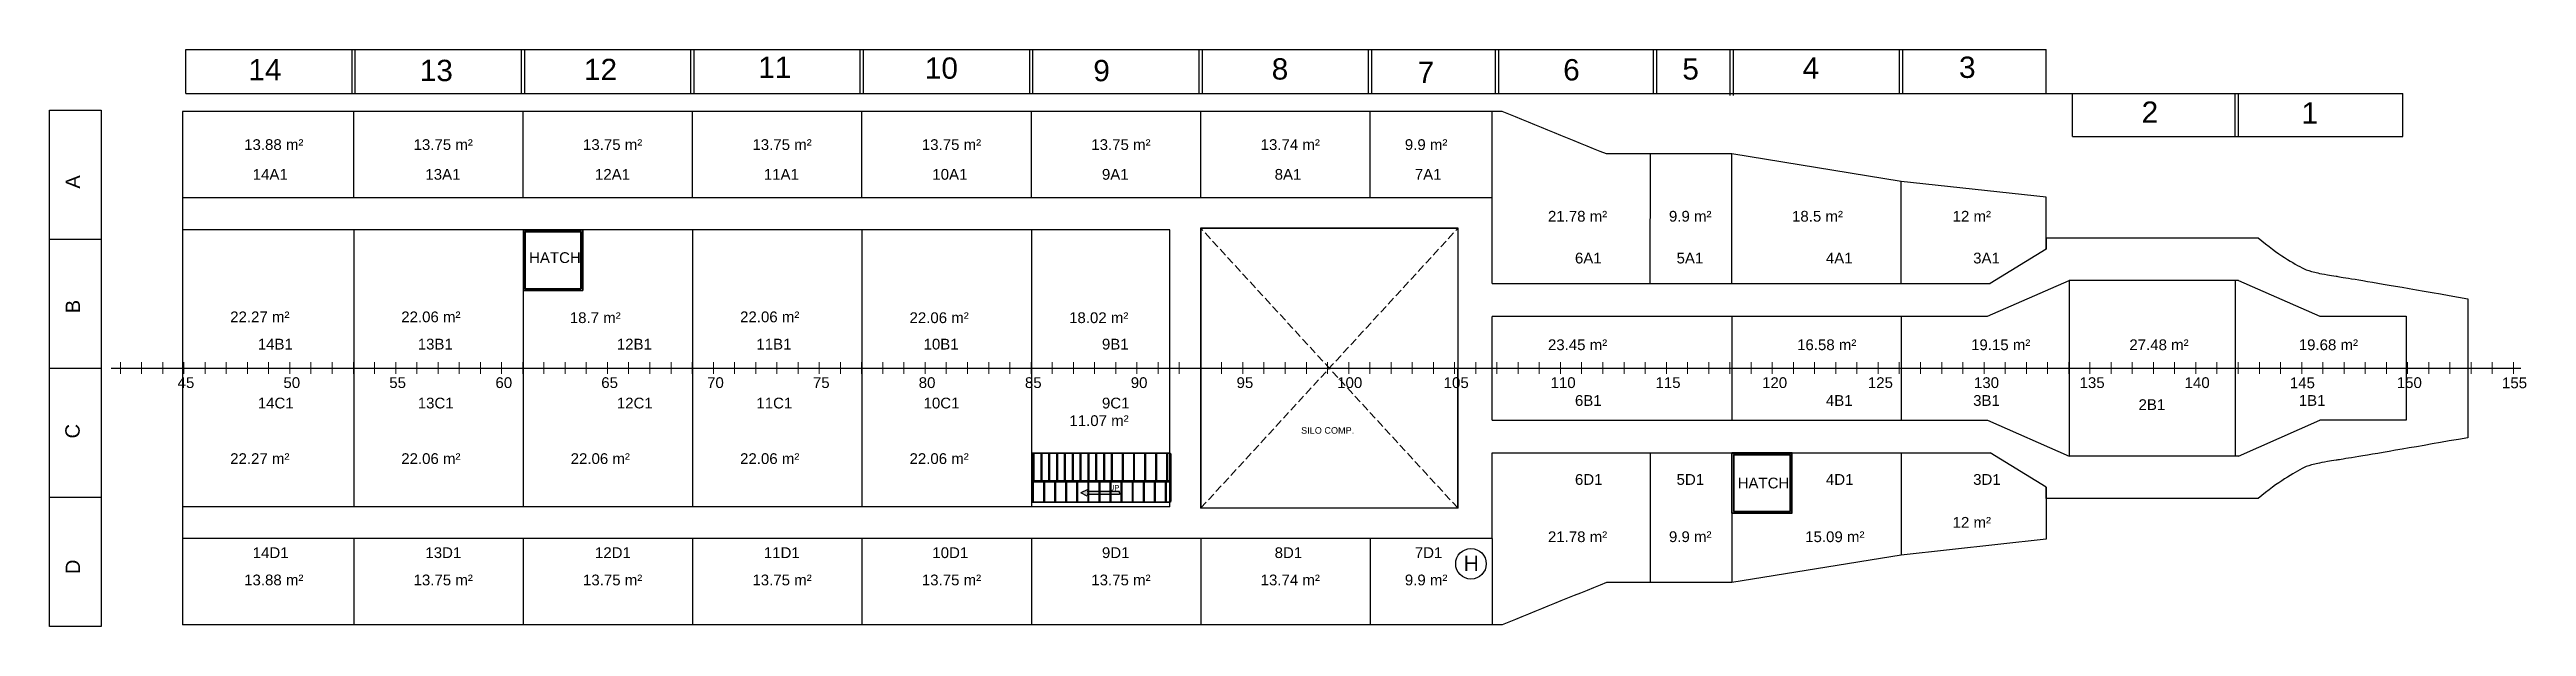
# Model space of a CAD drawing. Header units: inches. Extents: x 10.4 to 86.4, y 6.4 to 24.2.
import ezdxf

# ---------------------------------------------------------------- set-up
doc = ezdxf.new("R2010")
doc.units = ezdxf.units.IN
doc.header["$MEASUREMENT"] = 0
doc.linetypes.add('ACAD_ISO02W100', pattern=[15, 12, -3])
for name, color, linetype in [('Layer1', 10, 'Continuous'), ('Layer2', 7, 'Continuous'), ('PDF2_TEXT', 7, 'Continuous'), ('PDF_INER2', 7, 'Continuous'), ('STATIONS', 7, 'Continuous')]:
    doc.layers.add(name, color=color, linetype=linetype)
doc.layers.add('WIND AREA', color=18, linetype='Continuous', true_color=0x000000)
doc.styles.add('PDF ArialMT', font='arial.ttf')
doc.styles.get("Standard").update_dxf_attribs({"font": 'arial.ttf'})

msp = doc.modelspace()

# ---------------------------------------------------------------- hatches: boundary and pattern name
at = {"layer": 'PDF_INER2'}
h = msp.add_hatch(color=7, dxfattribs=at)
h.dxf.hatch_style = 1
h.paths.add_polyline_path([(43.262, 10.492), (43.262, 10.542), (43.262, 10.592), (42.262, 10.592), (42.262, 10.642), (42.074, 10.542), (42.262, 10.442), (42.262, 10.492)])

# ---------------------------------------------------------------- linework, layer by layer
at = {"color": 8}
for p, q in [((14.603, 22.803, 0), (14.603, 24.153, 0)), ((14.603, 24.153, 0), (71.703, 24.153, 0)), ((19.703, 22.803, 0), (19.703, 24.153, 0)), ((19.803, 22.803, 0), (19.803, 24.153, 0)), ((24.903, 22.803, 0), (24.903, 24.153, 0)), ((25.003, 22.803, 0), (25.003, 24.153, 0)), ((30.103, 22.803, 0), (30.103, 24.153, 0)), ((30.203, 22.803, 0), (30.203, 24.153, 0)), ((35.303, 22.803, 0), (35.303, 24.153, 0)), ((35.403, 22.803, 0), (35.403, 24.153, 0)), ((40.503, 22.803, 0), (40.503, 24.153, 0)), ((40.603, 22.803, 0), (40.603, 24.153, 0)), ((45.703, 22.803, 0), (45.703, 24.153, 0)), ((45.803, 22.803, 0), (45.803, 24.153, 0)), ((50.901, 22.803, 0), (50.901, 24.153, 0)), ((51, 22.803, 0), (51, 24.153, 0)), ((54.801, 22.803, 0), (54.801, 24.153, 0)), ((54.901, 22.803, 0), (54.901, 24.153, 0)), ((59.65, 22.803, 0), (59.65, 24.153, 0)), ((59.75, 22.803, 0), (59.75, 24.153, 0)), ((62.003, 22.747, 0), (62.003, 24.153, 0)), ((62.103, 22.747, 0), (62.103, 24.153, 0)), ((67.203, 22.803, 0), (67.203, 24.153, 0)), ((67.303, 22.803, 0), (67.303, 24.153, 0)), ((71.703, 22.803, 0), (71.703, 24.153, 0)), ((14.603, 22.803, 0), (82.644, 22.803, 0)), ((72.503, 21.479, 0), (72.503, 22.803, 0)), ((77.503, 21.479, 0), (77.503, 22.803, 0)), ((77.603, 21.479, 0), (77.603, 22.803, 0)), ((82.644, 21.479, 0), (82.644, 22.803, 0)), ((72.503, 21.479, 0), (82.644, 21.479, 0))]:
    msp.add_line(p, q, dxfattribs=at)
at = {"color": 7}
for p, q in [((14.503, 22.247, 0), (14.503, 6.497, 0)), ((59.55, 16.967, 0), (59.552, 20.948, 0)), ((59.55, 16.967, 0), (59.552, 20.948, 0)), ((62.05, 20.947, 0), (59.552, 20.948, 0)), ((67.253, 20.107, 0), (62.05, 20.947, 0)), ((71.703, 19.622, 0), (67.253, 20.107, 0)), ((71.703, 18.022, 0), (71.703, 19.622, 0)), ((53.648, 18.672, 0), (45.748, 18.672, 0)), ((45.748, 18.672, 0), (45.748, 10.072, 0)), ((53.638, 18.662, 0), (53.638, 14.372, 0)), ((53.638, 10.082, 0), (53.638, 14.372, 0)), ((71.703, 10.722, 0), (71.703, 9.122, 0)), ((62.103, 9.972, 0), (63.853, 9.972, 0)), ((67.253, 8.637, 0), (62.05, 7.797, 0)), ((71.703, 9.122, 0), (67.253, 8.637, 0)), ((62.05, 7.797, 0), (59.552, 7.796, 0))]:
    msp.add_line(p, q, dxfattribs=at)
at = {"color": 7, "linetype": 'ACAD_ISO02W100'}
msp.add_line((26.788, 18.619, 0), (26.778, 18.619, 0), dxfattribs=at)
at = {"color": 1}
msp.add_circle((54.045, 8.37), 0.469, dxfattribs=at)
at = {"color": 7}
for points, knots in [([(59.55, 20.947, 0), (59.103, 20.947, 0), (58.656, 20.947, 0), (58.208, 20.947, 0), (57.142, 21.38, 0), (56.075, 21.814, 0), (55.008, 22.247, 0), (41.507, 22.247, 0), (28.005, 22.247, 0), (14.503, 22.247, 0)], [34.814073, 34.814073, 34.814073, 34.814073, 34.961655, 34.961655, 34.961655, 35.961655, 35.961655, 35.961655, 36.961655, 36.961655, 36.961655, 36.961655]), ([(71.703, 18.372, 0), (73.87, 18.372, 0), (76.036, 18.372, 0), (78.203, 18.372, 0), (78.836, 17.846, 0), (79.274, 17.598, 0), (79.622, 17.421, 0), (79.695, 17.384, 0), (79.889, 17.32, 0), (80.196, 17.261, 0), (80.709, 17.178, 0), (81.451, 17.061, 0), (83.056, 16.782, 0), (84.643, 16.505, 0), (84.643, 15.083, 0), (84.643, 13.661, 0), (84.643, 12.239, 0), (83.056, 11.962, 0), (81.451, 11.683, 0), (80.709, 11.566, 0), (80.196, 11.483, 0), (79.889, 11.424, 0), (79.695, 11.36, 0), (79.622, 11.323, 0), (79.274, 11.146, 0), (78.836, 10.898, 0), (78.203, 10.372, 0), (76.036, 10.372, 0), (73.87, 10.372, 0), (71.703, 10.372, 0), (71.703, 10.272, 0), (71.703, 10.172, 0), (71.703, 10.072, 0)], [9, 9, 9, 9, 10, 10, 10, 11, 11, 11, 14, 16.439758, 16.540474, 17, 17.980828, 17.980828, 17.980828, 18.980828, 18.980828, 18.980828, 19.961655, 20.421181, 20.521898, 22.961655, 25.961655, 25.961655, 25.961655, 26.961655, 26.961655, 26.961655, 27.961655, 27.961655, 27.961655, 28.961655, 28.961655, 28.961655, 28.961655]), ([(59.55, 7.797, 0), (59.103, 7.797, 0), (58.656, 7.797, 0), (58.208, 7.797, 0), (57.142, 7.364, 0), (56.075, 6.93, 0), (55.008, 6.497, 0), (41.507, 6.497, 0), (28.005, 6.497, 0), (14.503, 6.497, 0)], [34.814073, 34.814073, 34.814073, 34.814073, 34.961655, 34.961655, 34.961655, 35.961655, 35.961655, 35.961655, 36.961655, 36.961655, 36.961655, 36.961655])]:
    msp.add_open_spline(points, degree=3, knots=knots, dxfattribs=at)
at = {"layer": 'Layer1', "color": 7, "linetype": 'ACAD_ISO02W100', "ltscale": 0.02}
for p, q in [((45.758, 10.082, 0), (53.638, 18.662, 0)), ((53.638, 10.082, 0), (45.758, 18.662, 0))]:
    msp.add_line(p, q, dxfattribs=at)
at = {"layer": 'Layer1', "color": 7, "linetype": 'Continuous'}
for p, q in [((40.603, 11.732, 0), (40.603, 10.922, 0)), ((40.603, 11.732, 0), (40.643, 11.732, 0)), ((40.643, 10.922, 0), (40.643, 11.732, 0)), ((40.843, 11.732, 0), (40.843, 10.922, 0)), ((40.843, 11.732, 0), (40.843, 10.922, 0)), ((40.843, 11.732, 0), (40.883, 11.732, 0)), ((40.883, 10.922, 0), (40.883, 11.732, 0)), ((40.883, 10.922, 0), (40.883, 11.732, 0)), ((41.083, 11.732, 0), (41.083, 10.922, 0)), ((41.083, 11.732, 0), (41.123, 11.732, 0)), ((41.123, 10.922, 0), (41.123, 11.732, 0)), ((41.323, 11.732, 0), (41.323, 10.922, 0)), ((41.323, 11.732, 0), (41.363, 11.732, 0)), ((41.363, 10.922, 0), (41.363, 11.732, 0)), ((41.563, 11.732, 0), (41.563, 10.922, 0)), ((41.563, 11.732, 0), (41.603, 11.732, 0)), ((41.603, 10.922, 0), (41.603, 11.732, 0)), ((41.803, 11.732, 0), (41.803, 10.922, 0)), ((41.803, 11.732, 0), (41.843, 11.732, 0)), ((41.843, 10.922, 0), (41.843, 11.732, 0)), ((42.043, 11.732, 0), (42.043, 10.922, 0)), ((42.043, 11.732, 0), (42.083, 11.732, 0)), ((42.083, 10.922, 0), (42.083, 11.732, 0)), ((42.283, 11.732, 0), (42.283, 10.922, 0)), ((42.283, 11.732, 0), (42.323, 11.732, 0)), ((42.323, 10.922, 0), (42.323, 11.732, 0)), ((42.523, 11.732, 0), (42.523, 10.922, 0)), ((42.523, 11.732, 0), (42.563, 11.732, 0)), ((42.563, 10.922, 0), (42.563, 11.732, 0)), ((42.763, 11.732, 0), (42.763, 10.922, 0)), ((42.763, 11.732, 0), (42.803, 11.732, 0)), ((42.803, 10.922, 0), (42.803, 11.732, 0)), ((43.003, 11.732, 0), (43.003, 10.922, 0)), ((43.003, 11.732, 0), (43.043, 11.732, 0)), ((43.043, 10.922, 0), (43.043, 11.732, 0)), ((43.343, 11.732, 0), (43.343, 10.922, 0)), ((43.383, 10.922, 0), (43.383, 11.732, 0)), ((43.683, 11.732), (43.683, 10.922)), ((43.723, 10.922), (43.723, 11.732)), ((44.023, 11.732), (44.023, 10.922)), ((44.063, 10.922), (44.063, 11.732)), ((44.363, 11.732, 0), (44.363, 10.922, 0)), ((44.403, 10.922, 0), (44.403, 11.732, 0)), ((44.702, 11.732, 0), (44.702, 10.922, 0)), ((44.742, 10.922, 0), (44.742, 11.732, 0)), ((40.553, 10.922, 0), (44.838, 10.922, 0)), ((44.838, 10.872, 0), (40.553, 10.872, 0)), ((40.583, 10.872, 0), (40.583, 10.292, 0)), ((40.623, 10.292, 0), (40.623, 10.872, 0)), ((40.923, 10.872), (40.923, 10.292)), ((40.963, 10.292), (40.963, 10.872)), ((41.263, 10.872), (41.263, 10.292)), ((41.303, 10.292), (41.303, 10.872)), ((41.602, 10.872), (41.602, 10.292)), ((41.642, 10.292), (41.642, 10.872)), ((41.942, 10.872), (41.942, 10.292)), ((41.982, 10.292), (41.982, 10.872)), ((42.282, 10.872, 0), (42.282, 10.292, 0)), ((42.322, 10.292, 0), (42.322, 10.872, 0)), ((42.622, 10.872, 0), (42.622, 10.292, 0)), ((42.662, 10.292, 0), (42.662, 10.872, 0)), ((42.962, 10.872, 0), (42.962, 10.292, 0)), ((43.002, 10.292, 0), (43.002, 10.872, 0)), ((43.302, 10.872, 0), (43.302, 10.292, 0)), ((43.342, 10.292, 0), (43.342, 10.872, 0)), ((43.642, 10.872, 0), (43.642, 10.292, 0)), ((43.682, 10.292, 0), (43.682, 10.872, 0)), ((43.982, 10.872, 0), (43.982, 10.292, 0)), ((44.022, 10.292, 0), (44.022, 10.872, 0)), ((44.322, 10.872, 0), (44.322, 10.292, 0)), ((44.362, 10.292, 0), (44.362, 10.872, 0)), ((44.661, 10.872, 0), (44.661, 10.292, 0)), ((44.701, 10.292, 0), (44.701, 10.872, 0)), ((40.583, 10.292, 0), (40.623, 10.292, 0)), ((40.923, 10.292, 0), (40.963, 10.292, 0)), ((41.263, 10.292, 0), (41.303, 10.292, 0)), ((41.602, 10.292, 0), (41.642, 10.292, 0)), ((41.942, 10.292, 0), (41.982, 10.292, 0)), ((42.282, 10.292, 0), (42.322, 10.292, 0)), ((42.622, 10.292, 0), (42.662, 10.292, 0)), ((42.962, 10.292, 0), (43.002, 10.292, 0))]:
    msp.add_line(p, q, dxfattribs=at)
at = {"layer": 'Layer1', "color": 7, "linetype": 'ACAD_ISO02W100', "ltscale": 0.0001}
for p, q in [((40.553, 10.902, 0), (44.838, 10.902, 0)), ((44.838, 10.892, 0), (40.553, 10.892, 0)), ((62.103, 10.217, 0), (62.103, 10.207, 0))]:
    msp.add_line(p, q, dxfattribs=at)
at = {"layer": 'Layer2'}
for p, q in [((10.418, 6.445, 0), (10.418, 22.296, 0)), ((10.418, 22.296, 0), (12.004, 22.296, 0)), ((12.004, 22.296, 0), (12.004, 6.445, 0)), ((12.004, 18.327, 0), (10.418, 18.327, 0)), ((12.004, 14.367, 0), (10.418, 14.367, 0)), ((12.004, 10.406, 0), (10.418, 10.406, 0)), ((12.004, 6.445, 0), (10.418, 6.445, 0))]:
    msp.add_line(p, q, dxfattribs=at)
at = {"layer": 'PDF_INER2', "color": 7}
for p, q in [((42.262, 10.642, 0), (42.074, 10.542, 0)), ((42.262, 10.442, 0), (42.074, 10.542, 0)), ((43.262, 10.592, 0), (42.262, 10.592, 0)), ((43.262, 10.492, 0), (42.262, 10.492, 0)), ((43.262, 10.542, 0), (43.262, 10.592, 0)), ((43.262, 10.542, 0), (43.262, 10.492, 0))]:
    msp.add_line(p, q, dxfattribs=at)
at = {"layer": 'STATIONS', "color": 7}
msp.add_line((12.312, 14.372, 0), (86.267, 14.372, 0), dxfattribs=at)
at = {"layer": 'STATIONS', "color": 7, "lineweight": 20, "elevation": 0}
for points in [[(12.593, 14.197), (12.593, 14.56)], [(13.243, 14.197), (13.243, 14.56)], [(13.893, 14.197), (13.893, 14.56)], [(14.543, 14.197), (14.543, 14.56)], [(15.193, 14.197), (15.193, 14.56)], [(15.843, 14.197), (15.843, 14.56)], [(16.493, 14.197), (16.493, 14.56)], [(17.143, 14.197), (17.143, 14.56)], [(17.793, 14.197), (17.793, 14.56)], [(18.443, 14.197), (18.443, 14.56)], [(19.093, 14.197), (19.093, 14.56)], [(19.743, 14.197), (19.743, 14.56)], [(20.393, 14.197), (20.393, 14.56)], [(21.043, 14.197), (21.043, 14.56)], [(21.693, 14.197), (21.693, 14.56)], [(22.343, 14.197), (22.343, 14.56)], [(22.993, 14.197), (22.993, 14.56)], [(23.643, 14.197), (23.643, 14.56)], [(24.293, 14.197), (24.293, 14.56)], [(24.943, 14.197), (24.943, 14.56)], [(25.593, 14.197), (25.593, 14.56)], [(26.243, 14.197), (26.243, 14.56)], [(26.893, 14.197), (26.893, 14.56)], [(27.543, 14.197), (27.543, 14.56)], [(28.193, 14.197), (28.193, 14.56)], [(28.843, 14.197), (28.843, 14.56)], [(29.493, 14.197), (29.493, 14.56)], [(30.143, 14.197), (30.143, 14.56)], [(30.793, 14.197), (30.793, 14.56)], [(31.443, 14.197), (31.443, 14.56)], [(32.093, 14.197), (32.093, 14.56)], [(32.743, 14.197), (32.743, 14.56)], [(33.393, 14.197), (33.393, 14.56)], [(34.043, 14.197), (34.043, 14.56)], [(34.693, 14.197), (34.693, 14.56)], [(35.343, 14.197), (35.343, 14.56)], [(35.993, 14.197), (35.993, 14.56)], [(36.643, 14.197), (36.643, 14.56)], [(37.293, 14.197), (37.293, 14.56)], [(37.943, 14.197), (37.943, 14.56)], [(38.593, 14.197), (38.593, 14.56)], [(39.243, 14.197), (39.243, 14.56)], [(39.893, 14.197), (39.893, 14.56)], [(40.543, 14.197), (40.543, 14.56)], [(41.193, 14.197), (41.193, 14.56)], [(41.843, 14.197), (41.843, 14.56)], [(42.493, 14.197), (42.493, 14.56)], [(43.143, 14.197), (43.143, 14.56)], [(43.793, 14.197), (43.793, 14.56)], [(44.443, 14.197), (44.443, 14.56)], [(45.093, 14.197), (45.093, 14.56)], [(45.743, 14.197), (45.743, 14.56)], [(46.393, 14.197), (46.393, 14.56)], [(47.043, 14.197), (47.043, 14.56)], [(47.693, 14.197), (47.693, 14.56)], [(48.343, 14.197), (48.343, 14.56)], [(48.993, 14.197), (48.993, 14.56)], [(49.643, 14.197), (49.643, 14.56)], [(50.293, 14.197), (50.293, 14.56)], [(50.943, 14.197), (50.943, 14.56)], [(51.593, 14.197), (51.593, 14.56)], [(52.243, 14.197), (52.243, 14.56)], [(52.893, 14.197), (52.893, 14.56)], [(53.543, 14.197), (53.543, 14.56)], [(54.193, 14.197), (54.193, 14.56)], [(54.843, 14.197), (54.843, 14.56)], [(55.493, 14.197), (55.493, 14.56)], [(56.143, 14.197), (56.143, 14.56)], [(56.793, 14.197), (56.793, 14.56)], [(57.443, 14.197), (57.443, 14.56)], [(58.093, 14.197), (58.093, 14.56)], [(58.743, 14.197), (58.743, 14.56)], [(59.393, 14.197), (59.393, 14.56)], [(60.043, 14.197), (60.043, 14.56)], [(60.693, 14.197), (60.693, 14.56)], [(61.343, 14.197), (61.343, 14.56)], [(61.993, 14.197), (61.993, 14.56)], [(62.643, 14.197), (62.643, 14.56)], [(63.293, 14.197), (63.293, 14.56)], [(63.943, 14.197), (63.943, 14.56)], [(64.593, 14.197), (64.593, 14.56)], [(65.243, 14.197), (65.243, 14.56)], [(65.893, 14.197), (65.893, 14.56)], [(66.543, 14.197), (66.543, 14.56)], [(67.193, 14.197), (67.193, 14.56)], [(67.843, 14.197), (67.843, 14.56)], [(68.493, 14.197), (68.493, 14.56)], [(69.143, 14.197), (69.143, 14.56)], [(69.793, 14.197), (69.793, 14.56)], [(70.443, 14.197), (70.443, 14.56)], [(71.093, 14.197), (71.093, 14.56)], [(71.743, 14.197), (71.743, 14.56)], [(72.393, 14.197), (72.393, 14.56)], [(73.043, 14.197), (73.043, 14.56)], [(73.693, 14.197), (73.693, 14.56)], [(74.343, 14.197), (74.343, 14.56)], [(74.993, 14.197), (74.993, 14.56)], [(75.643, 14.197), (75.643, 14.56)], [(76.293, 14.197), (76.293, 14.56)], [(76.943, 14.197), (76.943, 14.56)], [(77.593, 14.197), (77.593, 14.56)], [(78.243, 14.197), (78.243, 14.56)], [(78.893, 14.197), (78.893, 14.56)], [(79.543, 14.197), (79.543, 14.56)], [(80.193, 14.197), (80.193, 14.56)], [(80.843, 14.197), (80.843, 14.56)], [(81.493, 14.197), (81.493, 14.56)], [(82.143, 14.197), (82.143, 14.56)], [(82.793, 14.197), (82.793, 14.56)], [(83.443, 14.197), (83.443, 14.56)], [(84.093, 14.197), (84.093, 14.56)], [(84.743, 14.197), (84.743, 14.56)], [(85.393, 14.197), (85.393, 14.56)], [(86.043, 14.197), (86.043, 14.56)]]:
    msp.add_lwpolyline(points, dxfattribs=at)
at = {"layer": 'WIND AREA', "color": 7}
for p, q in [((19.753, 19.599, 0), (19.753, 22.245, 0)), ((24.953, 19.599, 0), (24.953, 22.245, 0)), ((30.153, 19.599, 0), (30.153, 22.245, 0)), ((35.353, 19.598, 0), (35.353, 22.244, 0)), ((40.553, 19.598, 0), (40.553, 22.245, 0)), ((45.753, 19.598, 0), (45.753, 22.244, 0)), ((50.95, 19.598, 0), (50.95, 22.245, 0)), ((54.701, 16.967, 0), (54.701, 22.247, 0)), ((62.05, 16.967, 0), (62.05, 20.947, 0)), ((67.253, 16.967, 0), (67.253, 20.107, 0)), ((44.798, 18.619, 0), (14.503, 18.619, 0)), ((19.753, 18.619, 0), (19.753, 10.117, 0)), ((24.953, 18.619, 0), (24.953, 10.117, 0)), ((24.953, 18.619, 0), (24.953, 16.759, 0)), ((24.963, 18.619, 0), (26.778, 18.619, 0)), ((24.963, 18.619, 0), (24.963, 16.759, 0)), ((26.778, 18.609, 0), (24.963, 18.609, 0)), ((25.013, 18.564, 0), (26.733, 18.564, 0)), ((26.778, 18.609, 0), (26.276, 18.609, 0)), ((26.778, 18.619, 0), (26.778, 16.759, 0)), ((26.788, 18.619, 0), (26.788, 18.619, 0)), ((26.788, 18.619, 0), (26.788, 16.759, 0)), ((30.153, 18.619, 0), (30.153, 10.117, 0)), ((35.353, 18.619, 0), (35.353, 10.117, 0)), ((40.553, 18.619, 0), (40.553, 10.117, 0)), ((44.798, 10.117, 0), (44.798, 18.619, 0)), ((71.703, 18.372, 0), (71.703, 18.022, 0)), ((71.703, 18.022, 0), (69.981, 16.967, 0)), ((24.953, 16.759, 0), (26.788, 16.759, 0)), ((24.963, 16.769, 0), (26.778, 16.769, 0)), ((54.701, 16.967, 0), (69.981, 16.967, 0)), ((69.903, 15.967, 0), (72.403, 17.067)), ((72.403, 17.067, 0), (72.403, 11.677, 0)), ((72.403, 17.067, 0), (72.403, 11.677, 0)), ((77.503, 17.067, 0), (77.503, 11.677)), ((77.603, 17.067), (80.103, 15.967, 0)), ((54.701, 15.967, 0), (69.903, 15.967, 0)), ((62.053, 15.967, 0), (62.053, 12.777, 0)), ((67.253, 15.967, 0), (67.253, 12.777, 0)), ((80.103, 15.967, 0), (82.744, 15.967, 0)), ((82.744, 15.967, 0), (82.744, 12.777, 0)), ((54.701, 12.782, 0), (54.701, 15.962, 0)), ((45.748, 14.422, 0), (45.748, 14.422, 0)), ((45.748, 14.322, 0), (45.748, 14.322, 0)), ((54.701, 12.777, 0), (69.903, 12.777, 0)), ((69.903, 12.777, 0), (72.403, 11.677, 0)), ((77.603, 11.677), (80.103, 12.777, 0)), ((82.744, 12.777, 0), (80.103, 12.777, 0)), ((54.701, 11.777, 0), (69.981, 11.777, 0)), ((54.701, 9.142, 0), (54.701, 11.777, 0)), ((59.55, 11.777, 0), (59.55, 7.797, 0)), ((63.901, 11.777, 0), (62.05, 11.777, 0)), ((62.05, 11.777, 0), (62.05, 7.797, 0)), ((62.06, 11.767, 0), (63.901, 11.767, 0)), ((63.348, 11.722, 0), (62.103, 11.722, 0)), ((62.103, 11.722, 0), (63.853, 11.722, 0)), ((67.253, 11.777, 0), (67.253, 8.637, 0)), ((71.703, 10.722, 0), (69.981, 11.777, 0)), ((77.603, 11.677), (72.403, 11.677)), ((71.703, 10.372, 0), (71.703, 10.722, 0)), ((44.798, 10.117, 0), (14.503, 10.117, 0)), ((62.05, 9.937, 0), (63.891, 9.937, 0)), ((62.05, 9.927, 0), (63.901, 9.927, 0)), ((54.701, 9.142, 0), (14.503, 9.142, 0)), ((19.753, 9.142, 0), (19.753, 6.497, 0)), ((24.953, 9.142, 0), (24.953, 6.497, 0)), ((30.153, 9.142, 0), (30.153, 6.497, 0)), ((35.353, 9.142, 0), (35.353, 6.497, 0)), ((40.553, 9.142, 0), (40.553, 6.497, 0)), ((45.753, 9.142, 0), (45.753, 6.496, 0)), ((50.95, 9.142, 0), (50.95, 6.497, 0)), ((54.701, 9.142, 0), (54.701, 6.497, 0))]:
    msp.add_line(p, q, dxfattribs=at)
at = {"layer": 'WIND AREA', "color": 7, "linetype": 'Continuous'}
for p, q in [((25.003, 18.564, 0), (25.003, 16.804, 0)), ((26.733, 18.564, 0), (25.003, 18.564, 0)), ((25.003, 18.554, 0), (26.723, 18.554, 0)), ((25.013, 18.554, 0), (25.013, 16.804, 0)), ((26.723, 16.804, 0), (26.723, 18.564, 0)), ((26.733, 18.564, 0), (26.733, 16.804, 0)), ((26.733, 18.564, 0), (26.733, 16.804, 0)), ((45.758, 18.672, 0), (45.758, 10.072, 0)), ((53.648, 18.662, 0), (45.758, 18.662, 0)), ((53.648, 10.072, 0), (53.648, 18.672, 0)), ((25.003, 16.804, 0), (26.723, 16.804, 0)), ((25.013, 16.814, 0), (26.723, 16.814, 0)), ((26.733, 16.804, 0), (26.723, 16.804, 0)), ((44.798, 11.762, 0), (40.553, 11.762, 0)), ((44.788, 11.752, 0), (40.553, 11.752, 0)), ((44.838, 10.322, 0), (44.838, 11.702, 0)), ((44.848, 10.312, 0), (44.848, 11.712, 0)), ((62.05, 11.182, 0), (62.05, 11.777, 0)), ((62.06, 11.182, 0), (62.06, 11.767, 0)), ((62.103, 11.722, 0), (62.103, 9.972, 0)), ((63.843, 11.722, 0), (62.103, 11.722, 0)), ((62.103, 11.712, 0), (63.843, 11.712, 0)), ((62.113, 11.712, 0), (62.113, 9.982, 0)), ((63.843, 9.972, 0), (63.843, 11.722, 0)), ((63.853, 11.722, 0), (63.853, 10.217, 0)), ((63.853, 11.722, 0), (63.853, 9.972, 0)), ((63.891, 11.182, 0), (63.891, 11.777, 0)), ((63.901, 11.182, 0), (63.901, 11.777, 0)), ((62.05, 10.462, 0), (62.05, 11.182, 0)), ((62.06, 10.462, 0), (62.06, 11.182, 0)), ((63.891, 10.462, 0), (63.891, 11.182, 0)), ((63.901, 10.462, 0), (63.901, 11.182, 0)), ((40.553, 10.272, 0), (44.788, 10.272, 0)), ((40.553, 10.262, 0), (44.798, 10.262, 0)), ((53.648, 10.072, 0), (45.748, 10.072, 0)), ((45.758, 10.082, 0), (53.648, 10.082, 0)), ((62.05, 9.927, 0), (62.05, 10.462, 0)), ((62.06, 9.927, 0), (62.06, 10.462, 0)), ((62.113, 9.982, 0), (63.843, 9.982, 0)), ((63.891, 9.927, 0), (63.891, 10.462, 0)), ((63.901, 9.927, 0), (63.901, 10.462, 0))]:
    msp.add_line(p, q, dxfattribs=at)
at = {"layer": 'WIND AREA', "color": 7, "linetype": 'ACAD_ISO02W100', "ltscale": 0.0001}
for p, q in [((26.788, 18.564, 0), (26.788, 18.564, 0)), ((26.733, 16.769, 0), (26.733, 16.769, 0))]:
    msp.add_line(p, q, dxfattribs=at)
at = {"layer": 'WIND AREA', "color": 7, "extrusion": (-2e-16, -1, -2e-16)}
msp.add_line((79.561, 14.372, 0), (86.267, 14.372, 0), dxfattribs=at)
at = {"layer": 'WIND AREA', "color": 7, "elevation": 0}
msp.add_lwpolyline([(77.603, 17.067), (72.503, 17.067), (72.403, 17.067)], dxfattribs=at)
at = {"layer": 'WIND AREA', "color": 7}
msp.add_polyline3d([(54.701, 19.598, 0), (14.503, 19.599, 0)], dxfattribs=at)
at = {"layer": 'WIND AREA', "color": 7, "linetype": 'Continuous'}
for centre, start, end in [((44.788, 11.702, 0), 0, 90), ((44.798, 11.712, 0), 0, 90), ((44.788, 10.322, 0), 270, 0), ((44.798, 10.312, 0), 270, 0)]:
    msp.add_arc(centre, 0.05, start, end, dxfattribs=at)

# ---------------------------------------------------------------- texts
at = {"color": 1}
msp.add_text('H', height=0.469, dxfattribs=at).set_placement((53.816, 8.146))
at = {"color": 8, "char_height": 0.65414}
for s, insert, attachment_point in [('\\pxsm1.5,qc;14', (14.154, 23.858, 0), 1), ('\\pxsm1.5,qc;13', (19.415, 23.838, 0), 1), ('\\pxsm1.5,qc;12', (30.204, 23.868), 3), ('\\pxsm1.5,qc;11', (35.555, 23.936, 0), 3), ('\\pxsm1.5,qc;10', (40.667, 23.91, 0), 3), ('\\pxsm1.5,qc;9', (45.584, 23.834, 0), 3), ('\\pxsm1.5,qc;8', (51.059, 23.885, 0), 3), ('\\pxsm1.5,qc;7', (55.539, 23.783, 0), 3), ('\\pxsm1.5,qc;6', (60.005, 23.859, 0), 3), ('\\pxsm1.5,qc;5', (63.661, 23.885, 0), 3), ('\\pxsm1.5,qc;4', (67.351, 23.91, 0), 3), ('\\pxsm1.5,qc;3', (72.154, 23.936, 0), 3), ('\\pxsm1.5,qc;2', (77.758, 22.558, 0), 3), ('\\pxsm1.5,qc;1', (82.664, 22.533, 0), 3)]:
    msp.add_mtext_dynamic_manual_height_columns(s, width=5.74991, gutter_width=3.271, heights=[0.875], dxfattribs=dict(at, insert=insert, attachment_point=attachment_point))
at = {"color": 7, "ltscale": 0.1, "insert": (48.832, 12.562, 0), "char_height": 0.2, "attachment_point": 1}
msp.add_mtext_dynamic_manual_height_columns('SILO COMP.', width=2.2821, gutter_width=12.5, heights=[0], dxfattribs=at)
at = {"layer": 'PDF2_TEXT', "char_height": 0.441, "attachment_point": 4, "rotation": 90, "style": 'PDF ArialMT'}
for s, insert in [('A', (11.133, 19.883, 0)), ('B', (11.133, 16.059, 0)), ('C', (11.126, 12.216, 0)), ('D', (11.133, 8.053, 0))]:
    msp.add_mtext(s, dxfattribs=dict(at, insert=insert))
at = {"layer": 'PDF_INER2', "color": 7, "insert": (43.256, 10.787, 0), "char_height": 0.1708, "attachment_point": 3}
msp.add_mtext_dynamic_manual_height_columns('UP', width=0.03351, gutter_width=0.854, heights=[0], dxfattribs=at)
at = {"layer": 'STATIONS', "color": 7, "attachment_point": 1}
for s, width, gutter_width, insert, char_height in [('13.88 m²', 1.9801, 1.65, (16.392, 21.4, 0), 0.33), ('13.75 m²', 2.06729, 1.65, (21.592, 21.4, 0), 0.33), ('13.75 m²', 2.05323, 1.65, (26.792, 21.4, 0), 0.33), ('13.75 m²', 1.99701, 1.65, (31.992, 21.4, 0), 0.33), ('13.75 m²', 1.93744, 1.65, (37.192, 21.4, 0), 0.33), ('13.75 m²', 1.85774, 1.65, (42.393, 21.4, 0), 0.33), ('13.74 m²', 2.06465, 1.65, (47.59, 21.4, 0), 0.33), ('9.9 m²', 1.67372, 1.65, (52.016, 21.4, 0), 0.33), ('21.78 m²', 1.96583, 1.65, (56.408, 19.201, 0), 0.33), ('9.9 m²', 1.67372, 1.65, (60.122, 19.201, 0), 0.33), ('18.5 m²', 1.67372, 1.65, (63.9, 19.201, 0), 0.33), ('12 m²', 1.67372, 1.65, (68.828, 19.201, 0), 0.33), ('HATCH', 1.67372, 1.65, (25.136, 17.931, 0), 0.33), ('22.27 m²', 2.31408, 1.65, (15.963, 16.113, 0), 0.33), ('22.06 m²', 1.97917, 1.65, (21.213, 16.113, 0), 0.33), ('18.7 m²', 1.67372, 1.65, (26.387, 16.087, 0), 0.33), ('22.06 m²', 2.1927, 1.65, (31.613, 16.113, 0), 0.33), ('22.06 m²', 1.97505, 1.65, (36.813, 16.087, 0), 0.33), ('18.02 m²', 1.90657, 1.65, (41.711, 16.087, 0), 0.33), ('23.45 m²', 2.44366, 1.65, (56.408, 15.256, 0), 0.33), ('16.58 m²', 2.01639, 1.65, (64.055, 15.256, 0), 0.33), ('19.15 m²', 2.0438, 1.65, (69.395, 15.256, 0), 0.33), ('27.48 m²', 2.15345, 1.65, (74.253, 15.256, 0), 0.33), ('19.68 m²', 2.27682, 1.65, (79.452, 15.256, 0), 0.33), ('45', 0.22092, 1.651, (14.349, 14.094, 0), 0.3303), ('50', 0.22092, 1.651, (17.597, 14.094, 0), 0.3303), ('55', 0.22092, 1.651, (20.845, 14.094, 0), 0.3303), ('60', 0.22092, 1.651, (24.104, 14.094, 0), 0.3303), ('65', 0.22092, 1.651, (27.352, 14.094, 0), 0.3303), ('70', 0.22092, 1.651, (30.6, 14.094, 0), 0.3303), ('75', 0.22092, 1.651, (33.848, 14.094, 0), 0.3303), ('80', 0.22092, 1.651, (37.096, 14.094, 0), 0.3303), ('85', 0.22092, 1.651, (40.355, 14.094, 0), 0.3303), ('90', 0.22092, 1.651, (43.603, 14.094, 0), 0.3303), ('95', 0.22092, 1.651, (46.851, 14.094, 0), 0.3303), ('100', 0.22092, 1.651, (49.939, 14.094, 0), 0.3303), ('105', 0.22092, 1.651, (53.208, 14.094, 0), 0.3303), ('110', 0.22092, 1.651, (56.488, 14.094, 0), 0.3303), ('115', 0.22092, 1.651, (59.709, 14.094, 0), 0.3303), ('120', 0.22092, 1.651, (62.98, 14.094, 0), 0.3303), ('125', 0.22092, 1.651, (66.227, 14.094, 0), 0.3303), ('130', 0.22092, 1.651, (69.484, 14.094, 0), 0.3303), ('135', 0.22092, 1.651, (72.725, 14.094, 0), 0.3303), ('140', 0.22092, 1.651, (75.95, 14.094, 0), 0.3303), ('145', 0.22092, 1.651, (79.179, 14.088, 0), 0.3303), ('150', 0.22092, 1.651, (82.461, 14.094, 0), 0.3303), ('155', 0.22092, 1.651, (85.691, 14.088, 0), 0.3303), ('11.07 m²', 2.23529, 1.65, (41.72, 12.927, 0), 0.33), ('22.27 m²', 2.37555, 1.65, (15.963, 11.762, 0), 0.33), ('22.06 m²', 2.71076, 1.65, (21.213, 11.762, 0), 0.33), ('22.06 m²', 2.20312, 1.65, (26.413, 11.762, 0), 0.33), ('22.06 m²', 2.2617, 1.65, (31.613, 11.762, 0), 0.33), ('22.06 m²', 1.94774, 1.65, (36.813, 11.762, 0), 0.33), ('HATCH', 1.67372, 1.65, (62.23, 11.013, 0), 0.33), ('21.78 m²', 2.07878, 1.65, (56.408, 9.364, 0), 0.33), ('9.9 m²', 1.67372, 1.65, (60.122, 9.366, 0), 0.33), ('15.09 m²', 2.12065, 1.65, (64.304, 9.364, 0), 0.33), ('12 m²', 1.67372, 1.65, (68.828, 9.806, 0), 0.33), ('13.88 m²', 1.9801, 1.65, (16.392, 8.038, 0), 0.33), ('13.75 m²', 2.06729, 1.65, (21.592, 8.038, 0), 0.33), ('13.75 m²', 2.05323, 1.65, (26.792, 8.038, 0), 0.33), ('13.75 m²', 1.99701, 1.65, (31.992, 8.038, 0), 0.33), ('13.75 m²', 1.93744, 1.65, (37.192, 8.038, 0), 0.33), ('13.75 m²', 1.85774, 1.65, (42.393, 8.038, 0), 0.33), ('13.74 m²', 2.06465, 1.65, (47.59, 8.038, 0), 0.33), ('9.9 m²', 1.67372, 1.65, (52.016, 8.038, 0), 0.33)]:
    msp.add_mtext_dynamic_manual_height_columns(s, width=width, gutter_width=gutter_width, heights=[0], dxfattribs=dict(at, insert=insert, char_height=char_height))
at = {"layer": 'STATIONS', "color": 30, "true_color": 0xf8991e, "char_height": 0.33, "attachment_point": 1}
for s, insert in [('14A1', (16.654, 20.487)), ('13A1', (21.954, 20.487)), ('12A1', (27.159, 20.487)), ('11A1', (32.342, 20.487)), ('10A1', (37.514, 20.487)), ('9A1', (42.719, 20.487)), ('8A1', (48.02, 20.487)), ('7A1', (52.322, 20.487)), ('6A1', (57.237, 17.917, 0)), ('5A1', (60.356, 17.917, 0)), ('4A1', (64.939, 17.917, 0)), ('3A1', (69.459, 17.917, 0)), ('14B1', (16.81, 15.276)), ('13B1', (21.719, 15.276)), ('12B1', (27.83, 15.276)), ('11B1', (32.113, 15.276)), ('10B1', (37.244, 15.276)), ('9B1', (42.719, 15.276)), ('14C1', (16.81, 13.467)), ('13C1', (21.719, 13.467)), ('12C1', (27.83, 13.467)), ('11C1', (32.113, 13.467)), ('10C1', (37.244, 13.467)), ('9C1', (42.719, 13.467)), ('6B1', (57.237, 13.546, 0)), ('4B1', (64.939, 13.546, 0)), ('3B1', (69.459, 13.546, 0)), ('2B1', (74.535, 13.419, 0)), ('1B1', (79.452, 13.546, 0)), ('6D1', (57.237, 11.122, 0)), ('5D1', (60.356, 11.122, 0)), ('4D1', (64.939, 11.122, 0)), ('3D1', (69.459, 11.122, 0)), ('14D1', (16.654, 8.875)), ('13D1', (21.954, 8.875)), ('12D1', (27.159, 8.875)), ('11D1', (32.342, 8.875)), ('10D1', (37.514, 8.875)), ('9D1', (42.719, 8.875)), ('8D1', (48.02, 8.875)), ('7D1', (52.322, 8.875))]:
    msp.add_mtext_dynamic_manual_height_columns(s, width=1.67372, gutter_width=1.65, heights=[0], dxfattribs=dict(at, insert=insert))

doc.saveas('drawing.dxf')
